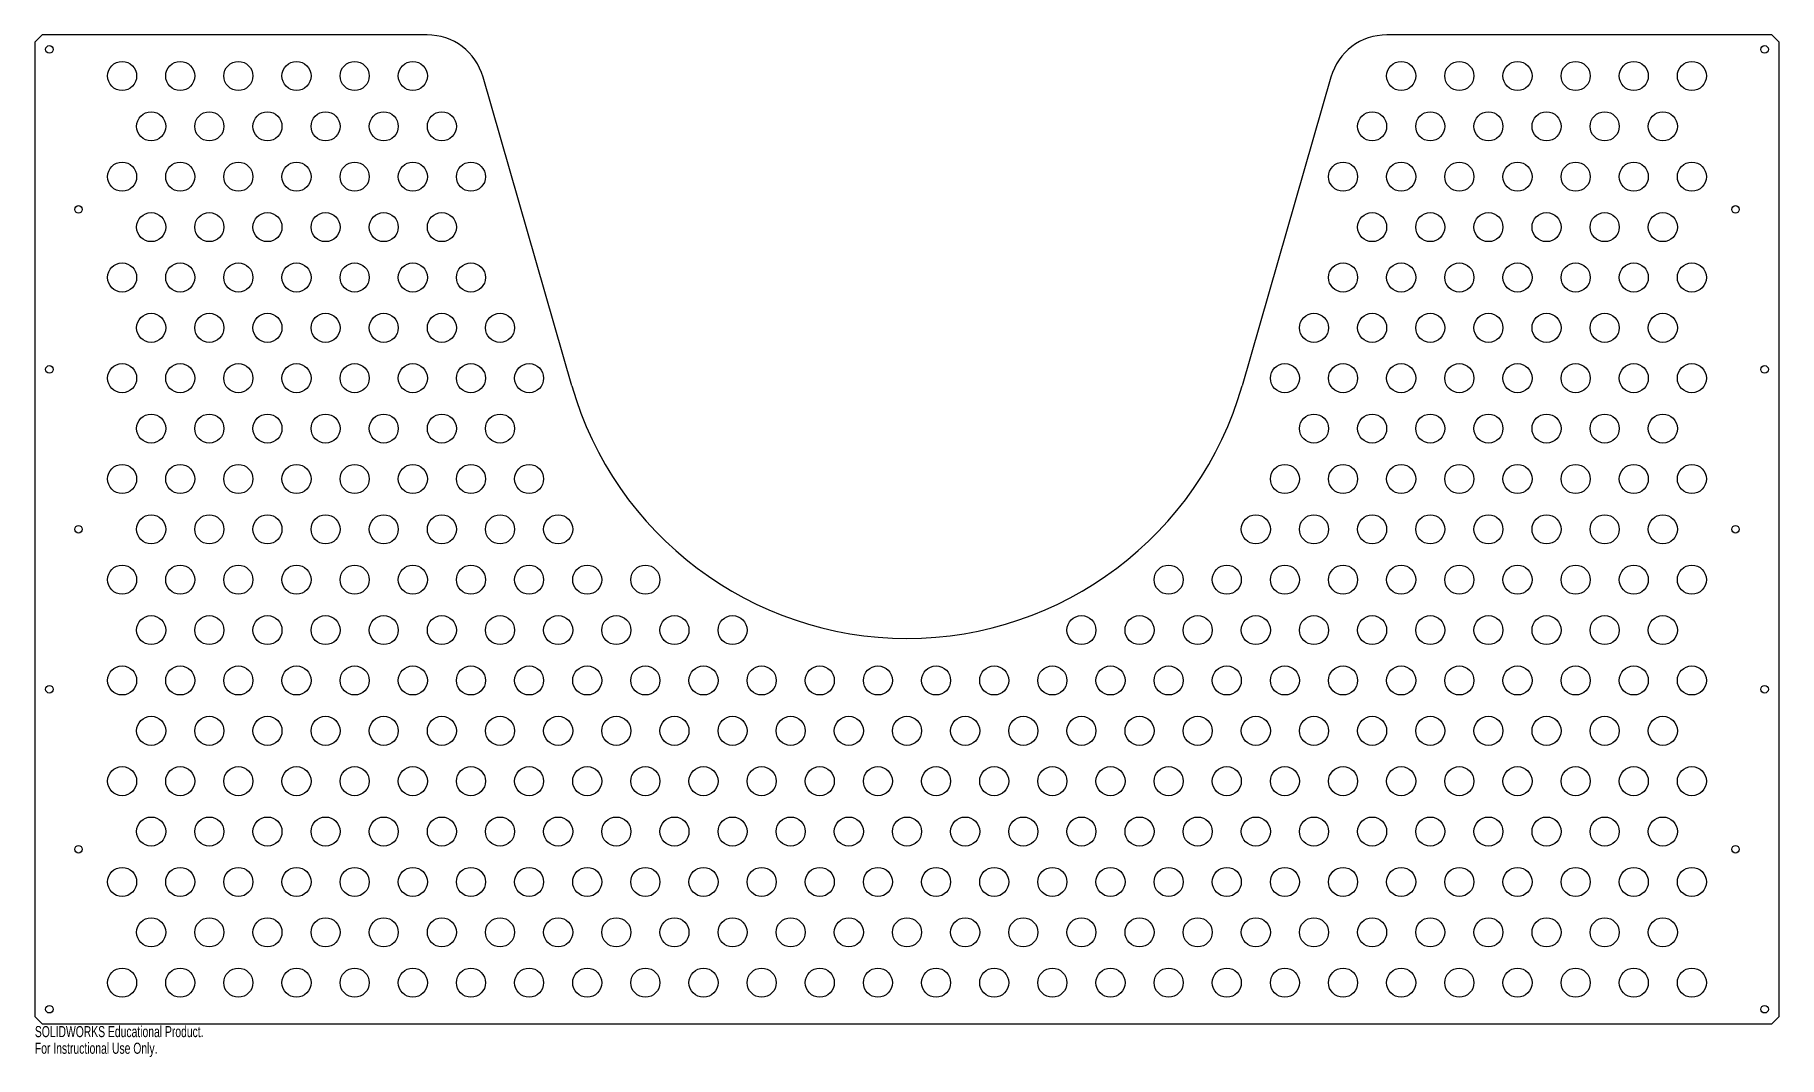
# Model space of a CAD drawing. Header units: inches. Extents: x 0 to 30, y -0.6 to 17.
import ezdxf

# ---------------------------------------------------------------- set-up
doc = ezdxf.new("R2010")
doc.units = ezdxf.units.IN
doc.header["$MEASUREMENT"] = 0
doc.styles.add('SLDTEXTSTYLE0', font='TXT', dxfattribs={"width": 0.7})

msp = doc.modelspace()

# ---------------------------------------------------------------- linework, layer by layer
at = {"color": 7, "linetype": 'Continuous', "lineweight": 25}
for p, q in [((0.125, 17), (0, 16.875)), ((0, 16.875), (0, 0.125)), ((6.747, 17), (0.125, 17)), ((29.875, 17), (23.253, 17)), ((30, 16.875), (29.875, 17)), ((30, 0.125), (30, 16.875)), ((9.233, 10.968), (7.708, 16.276)), ((22.292, 16.276), (20.767, 10.968)), ((0, 0.125), (0.125, 0)), ((0.125, 0), (29.875, 0)), ((29.875, 0), (30, 0.125))]:
    msp.add_line(p, q, dxfattribs=at)
for centre, radius in [((0.25, 16.75), 0.065), ((29.75, 16.75), 0.065), ((1.5, 16.294), 0.25), ((2.5, 16.294), 0.25), ((3.5, 16.294), 0.25), ((4.5, 16.294), 0.25), ((5.5, 16.294), 0.25), ((6.5, 16.294), 0.25), ((23.5, 16.294), 0.25), ((24.5, 16.294), 0.25), ((25.5, 16.294), 0.25), ((26.5, 16.294), 0.25), ((27.5, 16.294), 0.25), ((28.5, 16.294), 0.25), ((2, 15.428), 0.25), ((3, 15.428), 0.25), ((4, 15.428), 0.25), ((5, 15.428), 0.25), ((6, 15.428), 0.25), ((7, 15.428), 0.25), ((23, 15.428), 0.25), ((24, 15.428), 0.25), ((25, 15.428), 0.25), ((26, 15.428), 0.25), ((27, 15.428), 0.25), ((28, 15.428), 0.25), ((1.5, 14.562), 0.25), ((2.5, 14.562), 0.25), ((3.5, 14.562), 0.25), ((4.5, 14.562), 0.25), ((5.5, 14.562), 0.25), ((6.5, 14.562), 0.25), ((7.5, 14.562), 0.25), ((22.5, 14.562), 0.25), ((23.5, 14.562), 0.25), ((24.5, 14.562), 0.25), ((25.5, 14.562), 0.25), ((26.5, 14.562), 0.25), ((27.5, 14.562), 0.25), ((28.5, 14.562), 0.25), ((0.75, 14), 0.065), ((2, 13.696), 0.25), ((3, 13.696), 0.25), ((4, 13.696), 0.25), ((5, 13.696), 0.25), ((6, 13.696), 0.25), ((7, 13.696), 0.25), ((23, 13.696), 0.25), ((24, 13.696), 0.25), ((25, 13.696), 0.25), ((26, 13.696), 0.25), ((27, 13.696), 0.25), ((28, 13.696), 0.25), ((29.25, 14), 0.065), ((1.5, 12.83), 0.25), ((2.5, 12.83), 0.25), ((3.5, 12.83), 0.25), ((4.5, 12.83), 0.25), ((5.5, 12.83), 0.25), ((6.5, 12.83), 0.25), ((7.5, 12.83), 0.25), ((22.5, 12.83), 0.25), ((23.5, 12.83), 0.25), ((24.5, 12.83), 0.25), ((25.5, 12.83), 0.25), ((26.5, 12.83), 0.25), ((27.5, 12.83), 0.25), ((28.5, 12.83), 0.25), ((2, 11.964), 0.25), ((3, 11.964), 0.25), ((4, 11.964), 0.25), ((5, 11.964), 0.25), ((6, 11.964), 0.25), ((7, 11.964), 0.25), ((8, 11.964), 0.25), ((22, 11.964), 0.25), ((23, 11.964), 0.25), ((24, 11.964), 0.25), ((25, 11.964), 0.25), ((26, 11.964), 0.25), ((27, 11.964), 0.25), ((28, 11.964), 0.25), ((0.25, 11.25), 0.065), ((1.5, 11.098), 0.25), ((2.5, 11.098), 0.25), ((3.5, 11.098), 0.25), ((4.5, 11.098), 0.25), ((5.5, 11.098), 0.25), ((6.5, 11.098), 0.25), ((7.5, 11.098), 0.25), ((8.5, 11.098), 0.25), ((21.5, 11.098), 0.25), ((22.5, 11.098), 0.25), ((23.5, 11.098), 0.25), ((24.5, 11.098), 0.25), ((25.5, 11.098), 0.25), ((26.5, 11.098), 0.25), ((27.5, 11.098), 0.25), ((28.5, 11.098), 0.25), ((29.75, 11.25), 0.065), ((2, 10.232), 0.25), ((3, 10.232), 0.25), ((4, 10.232), 0.25), ((5, 10.232), 0.25), ((6, 10.232), 0.25), ((7, 10.232), 0.25), ((8, 10.232), 0.25), ((22, 10.232), 0.25), ((23, 10.232), 0.25), ((24, 10.232), 0.25), ((25, 10.232), 0.25), ((26, 10.232), 0.25), ((27, 10.232), 0.25), ((28, 10.232), 0.25), ((1.5, 9.366), 0.25), ((2.5, 9.366), 0.25), ((3.5, 9.366), 0.25), ((4.5, 9.366), 0.25), ((5.5, 9.366), 0.25), ((6.5, 9.366), 0.25), ((7.5, 9.366), 0.25), ((8.5, 9.366), 0.25), ((21.5, 9.366), 0.25), ((22.5, 9.366), 0.25), ((23.5, 9.366), 0.25), ((24.5, 9.366), 0.25), ((25.5, 9.366), 0.25), ((26.5, 9.366), 0.25), ((27.5, 9.366), 0.25), ((28.5, 9.366), 0.25), ((2, 8.5), 0.25), ((3, 8.5), 0.25), ((4, 8.5), 0.25), ((5, 8.5), 0.25), ((6, 8.5), 0.25), ((7, 8.5), 0.25), ((8, 8.5), 0.25), ((9, 8.5), 0.25), ((21, 8.5), 0.25), ((22, 8.5), 0.25), ((23, 8.5), 0.25), ((24, 8.5), 0.25), ((25, 8.5), 0.25), ((26, 8.5), 0.25), ((27, 8.5), 0.25), ((28, 8.5), 0.25), ((0.75, 8.5), 0.065), ((29.25, 8.5), 0.065), ((1.5, 7.634), 0.25), ((2.5, 7.634), 0.25), ((3.5, 7.634), 0.25), ((4.5, 7.634), 0.25), ((5.5, 7.634), 0.25), ((6.5, 7.634), 0.25), ((7.5, 7.634), 0.25), ((8.5, 7.634), 0.25), ((9.5, 7.634), 0.25), ((10.5, 7.634), 0.25), ((19.5, 7.634), 0.25), ((20.5, 7.634), 0.25), ((21.5, 7.634), 0.25), ((22.5, 7.634), 0.25), ((23.5, 7.634), 0.25), ((24.5, 7.634), 0.25), ((25.5, 7.634), 0.25), ((26.5, 7.634), 0.25), ((27.5, 7.634), 0.25), ((28.5, 7.634), 0.25), ((2, 6.768), 0.25), ((3, 6.768), 0.25), ((4, 6.768), 0.25), ((5, 6.768), 0.25), ((6, 6.768), 0.25), ((7, 6.768), 0.25), ((8, 6.768), 0.25), ((9, 6.768), 0.25), ((10, 6.768), 0.25), ((11, 6.768), 0.25), ((12, 6.768), 0.25), ((18, 6.768), 0.25), ((19, 6.768), 0.25), ((20, 6.768), 0.25), ((21, 6.768), 0.25), ((22, 6.768), 0.25), ((23, 6.768), 0.25), ((24, 6.768), 0.25), ((25, 6.768), 0.25), ((26, 6.768), 0.25), ((27, 6.768), 0.25), ((28, 6.768), 0.25), ((1.5, 5.902), 0.25), ((2.5, 5.902), 0.25), ((3.5, 5.902), 0.25), ((4.5, 5.902), 0.25), ((5.5, 5.902), 0.25), ((6.5, 5.902), 0.25), ((7.5, 5.902), 0.25), ((8.5, 5.902), 0.25), ((9.5, 5.902), 0.25), ((10.5, 5.902), 0.25), ((11.5, 5.902), 0.25), ((12.5, 5.902), 0.25), ((13.5, 5.902), 0.25), ((14.5, 5.902), 0.25), ((15.5, 5.902), 0.25), ((16.5, 5.902), 0.25), ((17.5, 5.902), 0.25), ((18.5, 5.902), 0.25), ((19.5, 5.902), 0.25), ((20.5, 5.902), 0.25), ((21.5, 5.902), 0.25), ((22.5, 5.902), 0.25), ((23.5, 5.902), 0.25), ((24.5, 5.902), 0.25), ((25.5, 5.902), 0.25), ((26.5, 5.902), 0.25), ((27.5, 5.902), 0.25), ((28.5, 5.902), 0.25), ((0.25, 5.75), 0.065), ((29.75, 5.75), 0.065), ((2, 5.036), 0.25), ((3, 5.036), 0.25), ((4, 5.036), 0.25), ((5, 5.036), 0.25), ((6, 5.036), 0.25), ((7, 5.036), 0.25), ((8, 5.036), 0.25), ((9, 5.036), 0.25), ((10, 5.036), 0.25), ((11, 5.036), 0.25), ((12, 5.036), 0.25), ((13, 5.036), 0.25), ((14, 5.036), 0.25), ((15, 5.036), 0.25), ((16, 5.036), 0.25), ((17, 5.036), 0.25), ((18, 5.036), 0.25), ((19, 5.036), 0.25), ((20, 5.036), 0.25), ((21, 5.036), 0.25), ((22, 5.036), 0.25), ((23, 5.036), 0.25), ((24, 5.036), 0.25), ((25, 5.036), 0.25), ((26, 5.036), 0.25), ((27, 5.036), 0.25), ((28, 5.036), 0.25), ((1.5, 4.17), 0.25), ((2.5, 4.17), 0.25), ((3.5, 4.17), 0.25), ((4.5, 4.17), 0.25), ((5.5, 4.17), 0.25), ((6.5, 4.17), 0.25), ((7.5, 4.17), 0.25), ((8.5, 4.17), 0.25), ((9.5, 4.17), 0.25), ((10.5, 4.17), 0.25), ((11.5, 4.17), 0.25), ((12.5, 4.17), 0.25), ((13.5, 4.17), 0.25), ((14.5, 4.17), 0.25), ((15.5, 4.17), 0.25), ((16.5, 4.17), 0.25), ((17.5, 4.17), 0.25), ((18.5, 4.17), 0.25), ((19.5, 4.17), 0.25), ((20.5, 4.17), 0.25), ((21.5, 4.17), 0.25), ((22.5, 4.17), 0.25), ((23.5, 4.17), 0.25), ((24.5, 4.17), 0.25), ((25.5, 4.17), 0.25), ((26.5, 4.17), 0.25), ((27.5, 4.17), 0.25), ((28.5, 4.17), 0.25), ((2, 3.304), 0.25), ((3, 3.304), 0.25), ((4, 3.304), 0.25), ((5, 3.304), 0.25), ((6, 3.304), 0.25), ((7, 3.304), 0.25), ((8, 3.304), 0.25), ((9, 3.304), 0.25), ((10, 3.304), 0.25), ((11, 3.304), 0.25), ((12, 3.304), 0.25), ((13, 3.304), 0.25), ((14, 3.304), 0.25), ((15, 3.304), 0.25), ((16, 3.304), 0.25), ((17, 3.304), 0.25), ((18, 3.304), 0.25), ((19, 3.304), 0.25), ((20, 3.304), 0.25), ((21, 3.304), 0.25), ((22, 3.304), 0.25), ((23, 3.304), 0.25), ((24, 3.304), 0.25), ((25, 3.304), 0.25), ((26, 3.304), 0.25), ((27, 3.304), 0.25), ((28, 3.304), 0.25), ((0.75, 3), 0.065), ((29.25, 3), 0.065), ((1.5, 2.438), 0.25), ((2.5, 2.438), 0.25), ((3.5, 2.438), 0.25), ((4.5, 2.438), 0.25), ((5.5, 2.438), 0.25), ((6.5, 2.438), 0.25), ((7.5, 2.438), 0.25), ((8.5, 2.438), 0.25), ((9.5, 2.438), 0.25), ((10.5, 2.438), 0.25), ((11.5, 2.438), 0.25), ((12.5, 2.438), 0.25), ((13.5, 2.438), 0.25), ((14.5, 2.438), 0.25), ((15.5, 2.438), 0.25), ((16.5, 2.438), 0.25), ((17.5, 2.438), 0.25), ((18.5, 2.438), 0.25), ((19.5, 2.438), 0.25), ((20.5, 2.438), 0.25), ((21.5, 2.438), 0.25), ((22.5, 2.438), 0.25), ((23.5, 2.438), 0.25), ((24.5, 2.438), 0.25), ((25.5, 2.438), 0.25), ((26.5, 2.438), 0.25), ((27.5, 2.438), 0.25), ((28.5, 2.438), 0.25), ((2, 1.572), 0.25), ((3, 1.572), 0.25), ((4, 1.572), 0.25), ((5, 1.572), 0.25), ((6, 1.572), 0.25), ((7, 1.572), 0.25), ((8, 1.572), 0.25), ((9, 1.572), 0.25), ((10, 1.572), 0.25), ((11, 1.572), 0.25), ((12, 1.572), 0.25), ((13, 1.572), 0.25), ((14, 1.572), 0.25), ((15, 1.572), 0.25), ((16, 1.572), 0.25), ((17, 1.572), 0.25), ((18, 1.572), 0.25), ((19, 1.572), 0.25), ((20, 1.572), 0.25), ((21, 1.572), 0.25), ((22, 1.572), 0.25), ((23, 1.572), 0.25), ((24, 1.572), 0.25), ((25, 1.572), 0.25), ((26, 1.572), 0.25), ((27, 1.572), 0.25), ((28, 1.572), 0.25), ((1.5, 0.706), 0.25), ((2.5, 0.706), 0.25), ((3.5, 0.706), 0.25), ((4.5, 0.706), 0.25), ((5.5, 0.706), 0.25), ((6.5, 0.706), 0.25), ((7.5, 0.706), 0.25), ((8.5, 0.706), 0.25), ((9.5, 0.706), 0.25), ((10.5, 0.706), 0.25), ((11.5, 0.706), 0.25), ((12.5, 0.706), 0.25), ((13.5, 0.706), 0.25), ((14.5, 0.706), 0.25), ((15.5, 0.706), 0.25), ((16.5, 0.706), 0.25), ((17.5, 0.706), 0.25), ((18.5, 0.706), 0.25), ((19.5, 0.706), 0.25), ((20.5, 0.706), 0.25), ((21.5, 0.706), 0.25), ((22.5, 0.706), 0.25), ((23.5, 0.706), 0.25), ((24.5, 0.706), 0.25), ((25.5, 0.706), 0.25), ((26.5, 0.706), 0.25), ((27.5, 0.706), 0.25), ((28.5, 0.706), 0.25), ((0.25, 0.25), 0.065), ((29.75, 0.25), 0.065)]:
    msp.add_circle(centre, radius, dxfattribs=at)
for centre, radius, start, end in [((6.747, 16), 1, 16.0324, 90), ((23.253, 16), 1, 90, 163.9676), ((15, 12.625), 6, 196.0324, 343.9676)]:
    msp.add_arc(centre, radius, start, end, dxfattribs=at)

# ---------------------------------------------------------------- texts
at = {"color": 7, "linetype": 'Continuous', "char_height": 0.1903, "attachment_point": 1, "style": 'SLDTEXTSTYLE0'}
for s, insert in [('SOLIDWORKS Educational Product.', (0, -0.04)), ('For Instructional Use Only.', (0, -0.326))]:
    msp.add_mtext(s, dxfattribs=dict(at, insert=insert))

doc.saveas('drawing.dxf')
